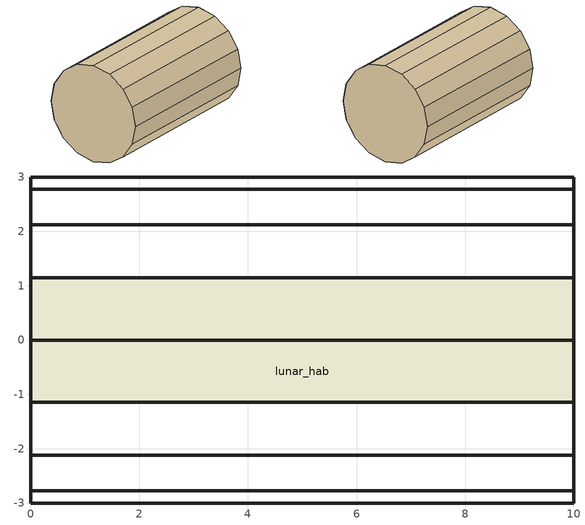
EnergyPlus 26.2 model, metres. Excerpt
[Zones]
lunar_hab
 floor ground (floor): 0,-1.15,0.23 0,0,0 10,0,0 10,-1.15,0.23; 0,0,0 0,1.15,0.23 10,1.15,0.23 10,0,0
 wall outside (shell): 0,0,6 0,-1.15,5.77 10,-1.15,5.77 10,0,6; 0,-1.15,5.77 0,-2.12,5.12 10,-2.12,5.12 10,-1.15,5.77; 0,-2.12,5.12 0,-2.77,4.15 10,-2.77,4.15 10,-2.12,5.12; 0,-2.77,4.15 0,-3,3 10,-3,3 10,-2.77,4.15; 0,-3,3 0,-2.77,1.85 10,-2.77,1.85 10,-3,3; 0,-2.77,1.85 0,-2.12,0.88 10,-2.12,0.88 10,-2.77,1.85; 0,-2.12,0.88 0,-1.15,0.23 10,-1.15,0.23 10,-2.12,0.88; 0,1.15,0.23 0,2.12,0.88 10,2.12,0.88 10,1.15,0.23; 0,2.12,0.88 0,2.77,1.85 10,2.77,1.85 10,2.12,0.88; 0,2.77,1.85 0,3,3 10,3,3 10,2.77,1.85; 0,3,3 0,2.77,4.15 10,2.77,4.15 10,3,3; 0,2.77,4.15 0,2.12,5.12 10,2.12,5.12 10,2.77,4.15; 0,2.12,5.12 0,1.15,5.77 10,1.15,5.77 10,2.12,5.12; 0,1.15,5.77 0,0,6 10,0,6 10,1.15,5.77
 wall outside (end): 10,0,6 10,-1.15,5.77 10,-2.12,5.12 10,-2.77,4.15 10,-3,3 10,-2.77,1.85 10,-2.12,0.88 10,-1.15,0.23 10,0,0 10,1.15,0.23 10,2.12,0.88 10,2.77,1.85 10,3,3 10,2.77,4.15 10,2.12,5.12 10,1.15,5.77; 0,1.15,5.77 0,2.12,5.12 0,2.77,4.15 0,3,3 0,2.77,1.85 0,2.12,0.88 0,1.15,0.23 0,0,0 0,-1.15,0.23 0,-2.12,0.88 0,-2.77,1.85 0,-3,3 0,-2.77,4.15 0,-2.12,5.12 0,-1.15,5.77 0,0,6
[Building]
moon_equator: 0, Suburbs, 0.04, 0.4, FullExterior, 25, 6
[Site:PlanetaryBody]
moon_equator: Moon, EarthClock, 2030, autocalculate, 70300, 0.265, 0.15, 6, 0, autocalculate, autocalculate, autocalculate, autocalculate, 3, 710, Climatology, 0.5, 0, 0, 0, 3.2, 2, ../moon_equator/moon_equator.pwf
[Material]
lunar_regolith_cover_1m: VeryRough, 1, 0.0034, 1800, 205.107, 0.95, 0.88, 0.88
beta_cloth_outer_1mm: MediumSmooth, 0.001, 0.15, 1400, 900, 0.86, 0.32, 0.32
interior_panel_10mm_with_al: Smooth, 0.01, 0.2, 2017.92, 1200, 0.9, 0.5, 0.5
lunar_ground_3m: VeryRough, 3, 0.0034, 1800, 205.107, 0.95, 0.88, 0.88
[MaterialProperty:VariableThermalConductivity]
lunar_regolith_cover_1m; lunar_ground_3m: -200, 0.00348381, -160, 0.00371017, -120, 0.00416911, -80, 0.00494285, -40, 0.00611359, 0, 0.00776357, 40, 0.009975, 80, 0.0128301, 120, 0.0164111, 160, 0.0208002
[MaterialProperty:PhaseChange]
lunar_regolith_cover_1m; lunar_ground_3m: 0, -200, 0, -170, 7457.76, -140, 17499.96, -110, 30058.89, -80, 45029.95, -50, 62276.77, -20, 81636.47, 10, 102925, 40, 125942, 70, 150476, 100, 176310, 130, 203226, 160, 231013
[Material:NoMass]
mli_20layer_vacuum: Smooth, 15, 0.7, 0.12, 0.12
[Construction]
shell; end: lunar_regolith_cover_1m, beta_cloth_outer_1mm, mli_20layer_vacuum, interior_panel_10mm_with_al
floor: lunar_ground_3m, mli_20layer_vacuum, interior_panel_10mm_with_al
[HeatBalanceSettings:ConductionFiniteDifference]
FullyImplicitFirstOrder: 30, 1, 0.002
[Zone]
lunar_hab: 0, 0, 0, 0, 1, 1, autocalculate, autocalculate
[OtherEquipment]
crew: None, lunar_hab, AlwaysOn, EquipmentLevel, 340.4, , , 0, 0.5, 0
equipment: None, lunar_hab, AlwaysOn, EquipmentLevel, 2500, , , 0, 0.3, 0
lighting: None, lunar_hab, AlwaysOn, EquipmentLevel, 400, , , 0, 0.4, 0
[ZoneControl:Thermostat]
lunar_hab Thermostat: lunar_hab, CtrlType, ThermostatSetpoint:DualSetpoint, DualSP
[ThermostatSetpoint:DualSetpoint]
DualSP: HeatSP, CoolSP
[ZoneHVAC:IdealLoadsAirSystem]
lunar_hab Ideal: , lunar_hab Supply, , , 50, 13, 0.015, 0.009, NoLimit, , , NoLimit, , , , , None, , None
[Zone equipment]
lunar_hab: lunar_hab Ideal
[PhotovoltaicPerformance:EquivalentOne-Diode]
OneDiodeModule: CrystallineSilicon, 36, 0.63, 0.9, 1.12, 1000000, 4.75, 21.4, 25, 1000, 4.45, 17, 0.00065, -0.08, 20, 47, 800, 30, 50000
[Generator:Photovoltaic]
PV_H: PV_horizontal, PhotovoltaicPerformance:EquivalentOne-Diode, OneDiodeModule, DecoupledUllebergDynamic, 1, 1
PV_E: PV_east, PhotovoltaicPerformance:EquivalentOne-Diode, OneDiodeModule, Decoupled, 1, 1
[ElectricLoadCenter:Generators]
PV list: PV_H, Generator:Photovoltaic, 2000, , , PV_E, Generator:Photovoltaic, 2000
[ElectricLoadCenter:Distribution]
PV load center: PV list, Baseload, 0, , , DirectCurrentWithInverter, Ideal inverter
[ElectricLoadCenter:Inverter:Simple]
Ideal inverter: , , 0, 1
[ElectricLoadCenter:Storage:LiIonNMCBattery]
Battery: , , 0, KandlerSmith, 10, 10, 1, 0.95, 100, 2
[Schedule:Constant]
AlwaysOn: Any, 1
HeatSP: Any, 18
CoolSP: Any, 27
CtrlType: Any, 4
